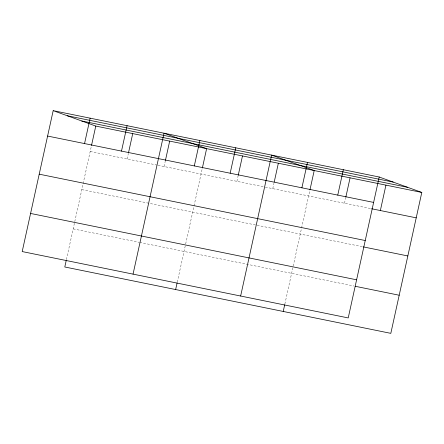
<?xml version="1.0" encoding="UTF-8"?>
<svg xmlns="http://www.w3.org/2000/svg" width="444" height="444" viewBox="0 0 444 444"><rect width="100%" height="100%" fill="white"/><g stroke="black" fill="none" stroke-linecap="round" stroke-linejoin="round"><path stroke-width="0.33" stroke-dasharray="2.22 1.67" d="M66.411 259.635L91.37 146.126M127.139 158.996L128.316 153.652M164.091 166.517L165.268 161.172M177.261 282.195L185.514 244.661M185.659 243.984L202.214 168.692M236.902 181.341L238.078 175.991M272.766 188.639L273.942 183.289M284.848 304.096L301.421 228.71M301.57 228.038L309.801 190.587M344.489 203.235L345.665 197.891M90.193 151.476L157.37 165.151M158.042 165.29L264.646 186.985M265.323 187.124L371.556 208.747M81.813 189.594L362.498 246.731M73.177 228.871L139.011 242.274M139.682 242.407L353.862 286.003"/><path stroke-width="0.67" d="M53.186 110.65L22.2 251.565L348.224 317.926L379.204 177.012L53.186 110.65L95.776 126.074L421.8 192.435L390.814 333.35L64.796 266.988L66.261 260.301M84.549 143.573L90.132 118.171M91.514 145.46L95.776 126.074M121.495 151.093L127.084 125.691M128.466 152.98L132.728 133.594M133.05 274.131L164.03 133.211L206.627 148.635L202.364 168.021M165.412 160.5L169.675 141.114M194.306 165.917L199.894 140.509M175.641 289.555L177.112 282.867M230.17 173.216L235.758 147.813M238.223 175.325L242.485 155.933M240.637 296.031L271.617 155.111L314.213 170.535L309.951 189.921M274.237 181.951L278.349 163.237M301.898 187.812L307.481 162.41M283.228 311.449L284.698 304.762M337.756 195.116L343.345 169.708M345.815 197.219L350.077 177.833M380.353 210.539L385.936 185.131M67.238 115.74L393.262 182.101M81.718 120.984L407.742 187.346M47.597 136.053L373.62 202.414M371.556 208.747L416.217 217.838M39.216 174.176L365.24 240.531M363.175 246.864L407.831 255.955M30.581 213.447L356.604 279.809M355.217 286.28L399.2 295.232M379.204 177.012L421.8 192.435"/></g></svg>
